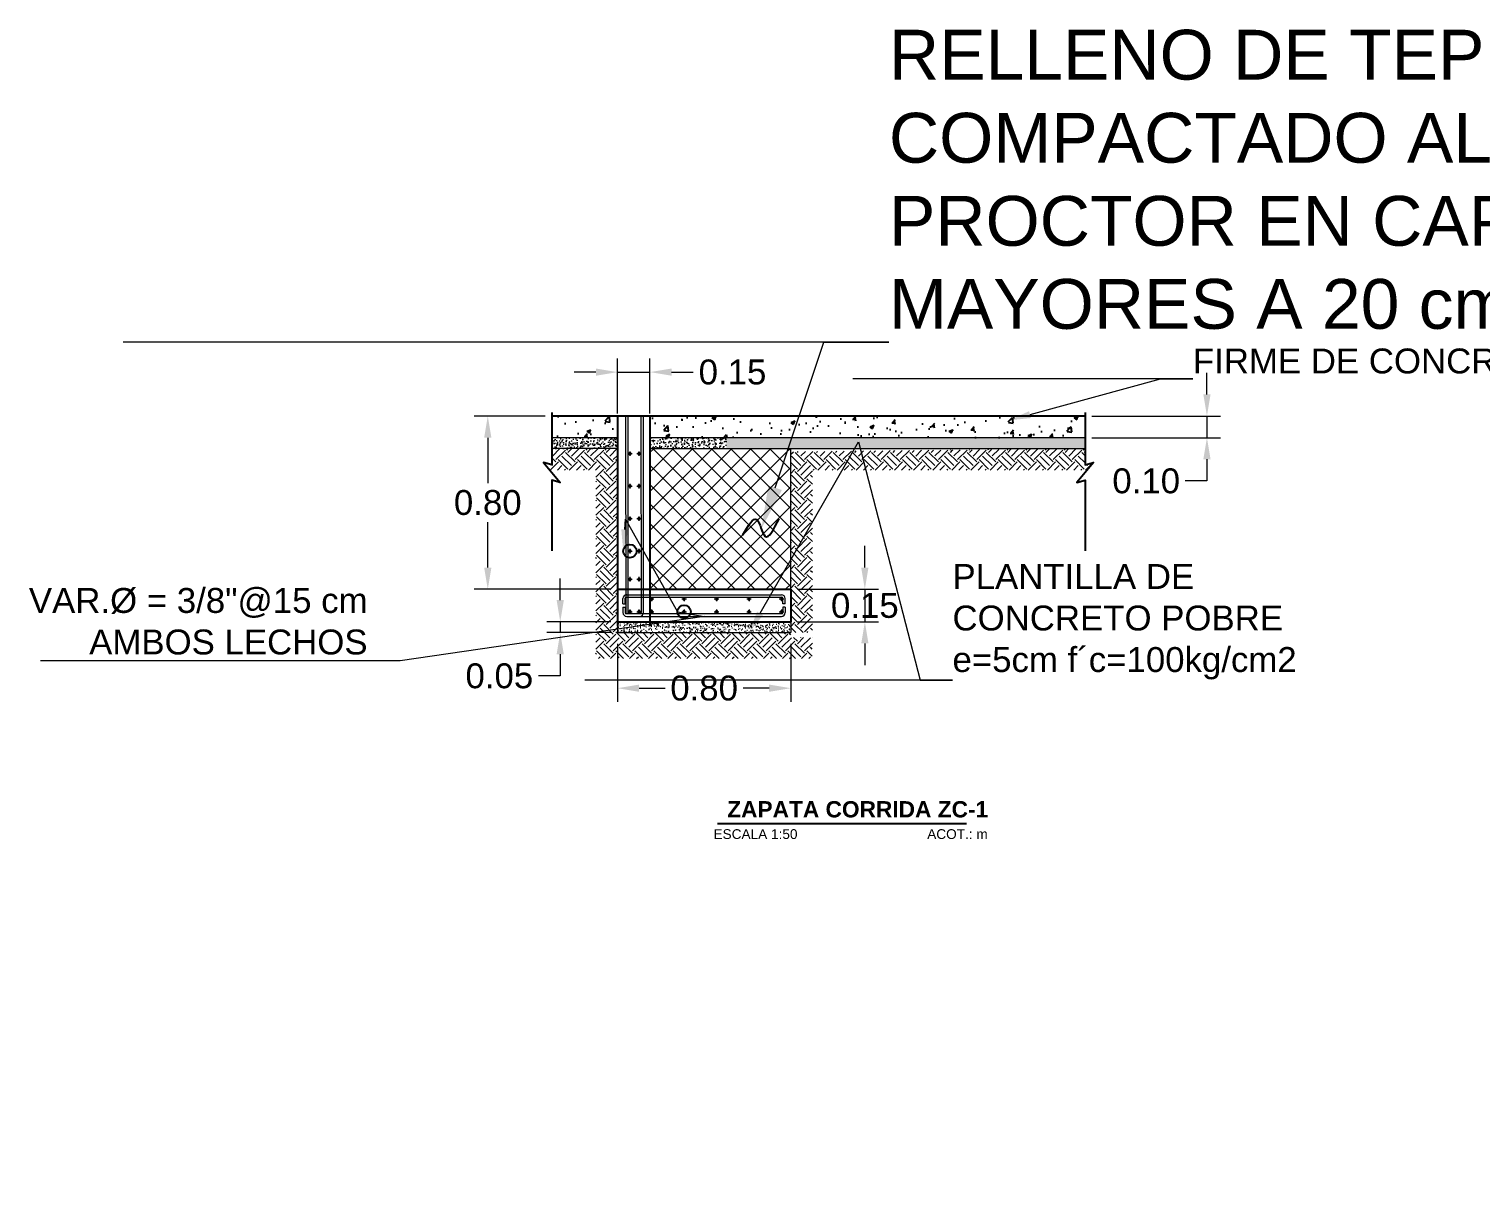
# Model space of a CAD drawing. Header units: metres. Extents: x 14 to 161, y 5 to 309.
# Drawn here: x 91.63 to 98.34, y 255.41 to 260.71 of the extents above; entities that cross this region are included whole.
import ezdxf
from ezdxf import colors
from ezdxf.entities.mleader import LeaderData, LeaderLine
from ezdxf.enums import TextEntityAlignment as Align
from ezdxf.math import Vec2, Vec3

# ---------------------------------------------------------------- set-up
doc = ezdxf.new("R2010")
doc.units = ezdxf.units.M
doc.header["$PDMODE"] = 35
doc.linetypes.add('CENTRO2', pattern=[0.9, 0.6, -0.1, 0.1, -0.1])
for name, color, linetype, lineweight in [('E-Armado', 2, 'Continuous', 18), ('E-Hatch', 1, 'Continuous', 5), ('E-LCent', 8, 'CENTRO2', 5), ('E-Plantilla', 2, 'Continuous', 20), ('E-Varilla', 3, 'Continuous', 18)]:
    doc.layers.add(name, color=color, linetype=linetype, lineweight=lineweight)
for name, color, linetype in [('E-Cotas', 2, 'Continuous'), ('E-Firme', 5, 'Continuous'), ('E-Titulo', 2, 'Continuous'), ('E-Zapata', 4, 'Continuous')]:
    doc.layers.add(name, color=color, linetype=linetype)
doc.styles.add('General', font='arial.ttf', dxfattribs={"height": 2.3})
doc.styles.add('Texto_Minimo', font='arial.ttf', dxfattribs={"height": 1.8})
doc.styles.add('Titulos', font='', dxfattribs={"height": 6})
doc.styles.get('Titulos').set_extended_font_data('Arial', bold=True)
doc.dimstyles.new('Generales', dxfattribs={"dimscale": 0, "dimtxt": 2.3, "dimasz": 2, "dimexe": 1.25, "dimexo": 0.625, "dimtad": 0, "dimtih": 1, "dimtoh": 1, "dimzin": 1, "dimdsep": 46, "dimtxsty": 'General', "dimcen": 2, "dimclrd": 2, "dimclre": 2, "dimclrt": 3, "dimadec": 0, "dimazin": 0, "dimtfac": 1, "dimtmove": 0, "dimatfit": 3, "dimfxl": 1, "dimlwd": 13, "dimlwe": 13, "dimarcsym": 0})

# ---------------------------------------------------------------- blocks, each defined once
blk = doc.blocks.new('*U521')
at = {"layer": 'E-Armado', "color": 3}
blk.add_circle((0, 0), 0.0476, dxfattribs=at)
at = {"layer": 'E-LCent', "ltscale": 0.05}
for p, q in [((-0.0952, 0), (0.0952, 0)), ((0, -0.0952), (0, 0.0952))]:
    blk.add_line(p, q, dxfattribs=at)
blk = doc.blocks.new('*D1098')
at = {"layer": 'Defpoints', "color": 0, "ltscale": 0.5, "transparency": 16777216}
for p in [(94.0482, 258.9189, 0), (93.7522, 258.1189), (94.3512, 258.1189, 0)]:
    blk.add_point(p, dxfattribs=at)
at = {"layer": 'E-Cotas', "color": 2, "linetype": 'Continuous', "lineweight": 13, "ltscale": 0.5, "transparency": 16777216}
for p, q in [((94.0169, 258.9189), (93.6897, 258.9189)), ((93.7522, 258.8189), (93.7522, 258.6089)), ((93.7522, 258.2189), (93.7522, 258.4289)), ((94.3199, 258.1189), (93.6897, 258.1189))]:
    blk.add_line(p, q, dxfattribs=at)
at = {"layer": 'E-Cotas', "color": 2, "ltscale": 0.5, "transparency": 16777216}
for points in [[(93.7355, 258.8189), (93.7688, 258.8189), (93.7522, 258.9189)], [(93.7355, 258.2189), (93.7688, 258.2189), (93.7522, 258.1189)]]:
    blk.add_solid(points, dxfattribs=at)
at = {"layer": 'E-Cotas', "color": 3, "ltscale": 0.5, "transparency": 16777216, "insert": (93.7522, 258.5189), "char_height": 0.115, "attachment_point": 5, "style": 'General'}
blk.add_mtext('0.80', dxfattribs=at)
blk = doc.blocks.new('*D1099')
at = {"layer": 'Defpoints', "color": 0, "ltscale": 0.5, "transparency": 16777216}
for p in [(94.3512, 257.9689, 0), (94.0868, 257.9189), (94.3512, 257.9189, 0)]:
    blk.add_point(p, dxfattribs=at)
at = {"layer": 'E-Cotas', "color": 2, "linetype": 'Continuous', "lineweight": 13, "ltscale": 0.5, "transparency": 16777216}
for p, q in [((94.0868, 258.0689), (94.0868, 258.1689)), ((94.3199, 257.9689), (94.0243, 257.9689)), ((94.0868, 257.9689), (94.0868, 257.9189)), ((94.3199, 257.9189), (94.0243, 257.9189)), ((94.0868, 257.8189), (94.0868, 257.7189)), ((94.0868, 257.7189), (93.9868, 257.7189))]:
    blk.add_line(p, q, dxfattribs=at)
at = {"layer": 'E-Cotas', "color": 2, "ltscale": 0.5, "transparency": 16777216}
for points in [[(94.0701, 258.0689), (94.1035, 258.0689), (94.0868, 257.9689)], [(94.0701, 257.8189), (94.1035, 257.8189), (94.0868, 257.9189)]]:
    blk.add_solid(points, dxfattribs=at)
at = {"layer": 'E-Cotas', "color": 3, "ltscale": 0.5, "transparency": 16777216, "insert": (93.8057, 257.7189), "char_height": 0.115, "attachment_point": 5, "style": 'General'}
blk.add_mtext('0.05', dxfattribs=at)
blk = doc.blocks.new('*D1100')
at = {"layer": 'Defpoints', "color": 0, "ltscale": 0.5, "transparency": 16777216}
for p in [(94.3512, 257.8989, 0), (95.1512, 257.8989, 0), (95.1512, 257.6625)]:
    blk.add_point(p, dxfattribs=at)
at = {"layer": 'E-Cotas', "color": 2, "linetype": 'Continuous', "lineweight": 13, "ltscale": 0.5, "transparency": 16777216}
for p, q in [((94.3512, 257.8677), (94.3512, 257.6)), ((95.1512, 257.8677), (95.1512, 257.6)), ((94.4512, 257.6625), (94.5708, 257.6625)), ((95.0512, 257.6625), (94.9316, 257.6625))]:
    blk.add_line(p, q, dxfattribs=at)
at = {"layer": 'E-Cotas', "color": 2, "ltscale": 0.5, "transparency": 16777216}
for points in [[(94.4512, 257.6791), (94.4512, 257.6458), (94.3512, 257.6625)], [(95.0512, 257.6791), (95.0512, 257.6458), (95.1512, 257.6625)]]:
    blk.add_solid(points, dxfattribs=at)
at = {"layer": 'E-Cotas', "color": 3, "ltscale": 0.5, "transparency": 16777216, "insert": (94.7512, 257.6625), "char_height": 0.115, "attachment_point": 5, "style": 'General'}
blk.add_mtext('0.80', dxfattribs=at)
blk = doc.blocks.new('*D1101')
at = {"layer": 'Defpoints', "color": 0, "ltscale": 0.5, "transparency": 16777216}
for p in [(96.5105, 258.9189, 0), (96.5105, 258.8189, 0), (97.0728, 258.8189)]:
    blk.add_point(p, dxfattribs=at)
at = {"layer": 'E-Cotas', "color": 2, "linetype": 'Continuous', "lineweight": 13, "ltscale": 0.5, "transparency": 16777216}
for p, q in [((97.0728, 259.0189), (97.0728, 259.1189)), ((96.5418, 258.9189), (97.1353, 258.9189)), ((97.0728, 258.9189), (97.0728, 258.8189)), ((96.5418, 258.8189), (97.1353, 258.8189)), ((97.0728, 258.7189), (97.0728, 258.6189)), ((97.0728, 258.6189), (96.9728, 258.6189))]:
    blk.add_line(p, q, dxfattribs=at)
at = {"layer": 'E-Cotas', "color": 2, "ltscale": 0.5, "transparency": 16777216}
for points in [[(97.0561, 259.0189), (97.0894, 259.0189), (97.0728, 258.9189)], [(97.0561, 258.7189), (97.0894, 258.7189), (97.0728, 258.8189)]]:
    blk.add_solid(points, dxfattribs=at)
at = {"layer": 'E-Cotas', "color": 3, "ltscale": 0.5, "transparency": 16777216, "insert": (96.7923, 258.6189), "char_height": 0.115, "attachment_point": 5, "style": 'General'}
blk.add_mtext('0.10', dxfattribs=at)
blk = doc.blocks.new('*D1102')
at = {"layer": 'Defpoints', "color": 0, "ltscale": 0.5, "transparency": 16777216}
for p in [(94.5012, 259.1214), (94.3512, 258.8989, 0), (94.5012, 258.8989, 0)]:
    blk.add_point(p, dxfattribs=at)
at = {"layer": 'E-Cotas', "color": 2, "linetype": 'Continuous', "lineweight": 13, "ltscale": 0.5, "transparency": 16777216}
for p, q in [((94.3512, 258.9301), (94.3512, 259.1839)), ((94.5012, 258.9301), (94.5012, 259.1839)), ((94.2512, 259.1214), (94.1512, 259.1214)), ((94.3512, 259.1214), (94.5012, 259.1214)), ((94.6012, 259.1214), (94.7012, 259.1214))]:
    blk.add_line(p, q, dxfattribs=at)
at = {"layer": 'E-Cotas', "color": 2, "ltscale": 0.5, "transparency": 16777216}
for points in [[(94.2512, 259.1381), (94.2512, 259.1048), (94.3512, 259.1214)], [(94.6012, 259.1381), (94.6012, 259.1048), (94.5012, 259.1214)]]:
    blk.add_solid(points, dxfattribs=at)
at = {"layer": 'E-Cotas', "color": 3, "ltscale": 0.5, "transparency": 16777216, "insert": (94.8822, 259.1214), "char_height": 0.115, "attachment_point": 5, "style": 'General'}
blk.add_mtext('0.15', dxfattribs=at)
blk = doc.blocks.new('*D1103')
at = {"layer": 'Defpoints', "color": 0, "ltscale": 0.5, "transparency": 16777216}
for p in [(95.1512, 258.1189, 0), (95.1512, 257.9689, 0), (95.4933, 257.9689)]:
    blk.add_point(p, dxfattribs=at)
at = {"layer": 'E-Cotas', "color": 2, "linetype": 'Continuous', "lineweight": 13, "ltscale": 0.5, "transparency": 16777216}
for p, q in [((95.4933, 258.2189), (95.4933, 258.3189)), ((95.1824, 258.1189), (95.5558, 258.1189)), ((95.4933, 258.1189), (95.4933, 257.9689)), ((95.1824, 257.9689), (95.5558, 257.9689)), ((95.4933, 257.8689), (95.4933, 257.7689))]:
    blk.add_line(p, q, dxfattribs=at)
at = {"layer": 'E-Cotas', "color": 2, "ltscale": 0.5, "transparency": 16777216}
for points in [[(95.4766, 258.2189), (95.5099, 258.2189), (95.4933, 258.1189)], [(95.4766, 257.8689), (95.5099, 257.8689), (95.4933, 257.9689)]]:
    blk.add_solid(points, dxfattribs=at)
at = {"layer": 'E-Cotas', "color": 3, "ltscale": 0.5, "transparency": 16777216, "insert": (95.4933, 258.0439), "char_height": 0.115, "attachment_point": 5, "style": 'General'}
blk.add_mtext('0.15', dxfattribs=at)
blk = doc.blocks.new('TITULO2')
blk.add_line((0.485, -0.2911), (-0.6647, -0.2911))
for tag, height, style, p in [('TÍTULO', 2.3, 'General', (-0.1143, -0.2233)), ('ESCALA', 0.045, 'Texto_Minimo', (-0.4891, -0.3378)), ('ACOTACIÓN', 0.045, 'Texto_Minimo', (0.263, -0.337))]:
    blk.add_attdef(tag, text='', height=height, dxfattribs=dict(style=style)).set_placement(p, align=Align.MIDDLE_CENTER)

msp = doc.modelspace()

# ---------------------------------------------------------------- hatches: boundary and pattern name
at = {"layer": 'E-Firme'}
h = msp.add_hatch(dxfattribs=at)
h.set_pattern_fill('AR-CONC', color=3, scale=0.000999, style=0)
h.set_pattern_definition([(50, (-991.7537, 190.45922), (0.182002484, -0.015923146), [0.01903095, -0.20934045]), (355, (-991.7537, 190.45922), (-0.035207583, 0.190865586), [0.01522476, -0.16747236]), (100.451, (-991.73853, 190.45789), (0.14679556, 0.17494157), [0.01617381, -0.17791191]), (46.1842, (-991.7537, 190.50996), (0.27080796, -0.042000286), [0.028546425, -0.314010675]), (96.6356, (-991.73113, 190.50646), (0.23716683, 0.24717813), [0.024260715, -0.266867865]), (351.184, (-991.7537, 190.50996), (0.2371672, 0.24717769), [0.02283714, -0.25120854]), (21, (-991.72833, 190.49728), (0.151463265, -0.102163253), [0.01903095, -0.20934045]), (326, (-991.72833, 190.49728), (0.061740226, 0.184003778), [0.01522476, -0.16747236]), (71.4514, (-991.7157, 190.48876), (0.213203074, 0.081840935), [0.01617381, -0.17791191]), (37.5, (-991.7537, 190.459216), (0.0030855146, 0.084470484), [0, -0.165442392, 0, -0.17000982, 0, -0.168106725]), (7.5, (-991.7537, 190.45922), (0.066752843, 0.100080394), [0, -0.096930972, 0, -0.161636202, 0, -0.064070865]), (327.5, (-991.810286, 190.459216), (0.1354550046, -0.0057230152), [0, -0.0634365, 0, -0.19792188, 0, -0.26262711]), (317.5, (-991.83566, 190.45922), (0.147981052, 0.025401065), [0, -0.08246745, 0, -0.131440428, 0, -0.18650331])])
h.paths.add_polyline_path([(94.50116, 258.91895), (94.50116, 258.81895), (96.51053, 258.81895), (96.51053, 258.91895)])
h.paths.add_polyline_path([(94.04819, 258.91895), (94.04819, 258.81895), (94.35116, 258.81895), (94.35116, 258.91895)])
at = {"layer": 'E-Hatch'}
h = msp.add_hatch(dxfattribs=at)
h.set_pattern_fill('EARTH', color=256, scale=0.24975, angle=45, style=0)
h.set_pattern_definition([(45, (-284.651605, 272.669046), (7e-18, 0.088299959), [0.0624375, -0.0624375]), (45, (-284.66816, 272.6856), (7e-18, 0.088299959), [0.0624375, -0.0624375]), (45, (-284.68472, 272.70216), (7e-18, 0.088299959), [0.0624375, -0.0624375]), (135, (-284.68472, 272.713196), (-0.088299959, 1e-17), [0.0624375, -0.0624375]), (135, (-284.66816, 272.72975), (-0.088299959, 1e-17), [0.0624375, -0.0624375]), (135, (-284.651605, 272.74631), (-0.088299959, 1e-17), [0.0624375, -0.0624375])])
h.paths.add_polyline_path([(94.25344, 257.79897), (94.35118, 257.79892), (94.25267, 257.79897)])
h.paths.add_polyline_path([(96.51053, 258.69389), (96.51053, 258.769), (95.15116, 258.75409), (95.15116, 257.89673), (95.25116, 257.89667), (95.25116, 258.6691), (96.51961, 258.6691), (96.54868, 258.70457)])
h.paths.add_polyline_path([(94.01004, 258.70457), (94.03911, 258.6691), (94.25126, 258.6691), (94.25121, 257.79897), (95.25053, 257.79897), (95.25116, 257.91889), (94.35111, 257.91895), (94.35116, 258.769), (94.04819, 258.769), (94.04819, 258.69389)])
at = {"layer": 'E-Hatch', "ltscale": 0.4}
h = msp.add_hatch(dxfattribs=at)
h.set_pattern_fill('ANSI37', color=256, scale=0.02, style=0)
h.paths.add_polyline_path([(95.15116, 258.769), (94.50116, 258.769), (94.50116, 258.11887), (95.15116, 258.11887)])
at = {"layer": 'E-Plantilla', "ltscale": 0.4}
h = msp.add_hatch(dxfattribs=at)
h.set_pattern_fill('AR-CONC', color=256, scale=0.004995, style=0)
h.set_pattern_definition([(50, (-261.25582, 280.797002), (0.035827146, -0.0031344691), [0.00374625, -0.04120875]), (355, (-261.25582, 280.797), (-0.006930629, 0.037571997), [0.002997, -0.032967]), (100.4514, (-261.252834, 280.79674), (0.0288965436, 0.034437505), [0.0031838225, -0.0350220485]), (46.1842, (-261.25582, 280.80699), (0.0533086904, -0.008267675), [0.005619375, -0.061813125]), (96.6356, (-261.251377, 280.806303), (0.046686402, 0.048657188), [0.004775734, -0.052533064]), (351.1842, (-261.25582, 280.80699), (0.046686364, 0.048657224), [0.0044955, -0.0494505]), (21, (-261.250824, 280.804494), (0.0298155073, -0.0201108136), [0.00374625, -0.04120875]), (326, (-261.250824, 280.804494), (0.012153601, 0.0362212448), [0.002997, -0.032967]), (71.4514, (-261.24834, 280.80282), (0.0419691203, 0.0161103983), [0.0031838225, -0.0350220485]), (37.5, (-261.25582, 280.797002), (0.00060738477, 0.016628048), [0, -0.0325674, 0, -0.0334665, 0, -0.033091875]), (7.5, (-261.25582, 280.797002), (0.0131403234, 0.019700865), [0, -0.0190809, 0, -0.03181815, 0, -0.012612375]), (327.5, (-261.266958, 280.797002), (0.0266644307, -0.00112661584), [0, -0.0124875, 0, -0.038961, 0, -0.05169825]), (317.5, (-261.271953, 280.797002), (0.0291301492, 0.0050002439), [0, -0.01623375, 0, -0.0258741, 0, -0.03671325])])
h.paths.add_polyline_path([(94.50116, 258.81895), (94.50116, 258.769), (94.85409, 258.769), (94.85409, 258.81895)])
h.paths.add_polyline_path([(94.04819, 258.81895), (94.04819, 258.769), (94.35116, 258.769), (94.35116, 258.81895)])
h = msp.add_hatch(dxfattribs=at)
h.set_pattern_fill('AR-CONC', color=256, scale=0.004995, style=0)
h.set_pattern_definition([(50, (-258.922486, 280.797002), (0.035827146, -0.0031344691), [0.00374625, -0.04120875]), (355, (-258.922486, 280.797), (-0.006930629, 0.037571997), [0.002997, -0.032967]), (100.4514, (-258.9195, 280.79674), (0.0288965436, 0.034437505), [0.0031838225, -0.0350220485]), (46.1842, (-258.922486, 280.80699), (0.0533086904, -0.008267675), [0.005619375, -0.061813125]), (96.6356, (-258.918043, 280.806303), (0.046686402, 0.048657188), [0.004775734, -0.052533064]), (351.1842, (-258.922486, 280.80699), (0.046686364, 0.048657224), [0.0044955, -0.0494505]), (21, (-258.91749, 280.804494), (0.0298155073, -0.0201108136), [0.00374625, -0.04120875]), (326, (-258.91749, 280.804494), (0.012153601, 0.0362212448), [0.002997, -0.032967]), (71.4514, (-258.915006, 280.80282), (0.0419691203, 0.0161103983), [0.0031838225, -0.0350220485]), (37.5, (-258.922486, 280.797002), (0.00060738477, 0.016628048), [0, -0.0325674, 0, -0.0334665, 0, -0.033091875]), (7.5, (-258.922486, 280.797002), (0.0131403234, 0.019700865), [0, -0.0190809, 0, -0.03181815, 0, -0.012612375]), (327.5, (-258.933625, 280.797002), (0.0266644307, -0.00112661584), [0, -0.0124875, 0, -0.038961, 0, -0.05169825]), (317.5, (-258.93862, 280.797002), (0.0291301492, 0.0050002439), [0, -0.01623375, 0, -0.0258741, 0, -0.03671325])])
h.paths.add_polyline_path([(96.51053, 258.769), (96.51053, 258.81895), (94.85409, 258.81895), (94.85409, 258.769)])
at = {"layer": 'E-Plantilla'}
h = msp.add_hatch(dxfattribs=at)
h.set_pattern_fill('AR-CONC', color=2, scale=0.004995, style=0)
h.set_pattern_definition([(50, (-253.082353, 290.617443), (0.035827146, -0.0031344691), [0.00374625, -0.04120875]), (355, (-253.082353, 290.617443), (-0.006930629, 0.037571997), [0.002997, -0.032967]), (100.4514, (-253.079368, 290.61718), (0.0288965436, 0.034437505), [0.0031838225, -0.0350220485]), (46.1842, (-253.082353, 290.627433), (0.0533086904, -0.008267675), [0.005619375, -0.061813125]), (96.6356, (-253.07791, 290.626744), (0.046686402, 0.048657188), [0.004775734, -0.052533064]), (351.1842, (-253.082353, 290.62743), (0.046686364, 0.048657224), [0.0044955, -0.0494505]), (21, (-253.077358, 290.624935), (0.0298155073, -0.0201108136), [0.00374625, -0.04120875]), (326, (-253.07736, 290.624935), (0.012153601, 0.0362212448), [0.002997, -0.032967]), (71.4514, (-253.074874, 290.62326), (0.0419691203, 0.0161103983), [0.0031838225, -0.0350220485]), (37.5, (-253.082353, 290.617443), (0.00060738477, 0.016628048), [0, -0.0325674, 0, -0.0334665, 0, -0.033091875]), (7.5, (-253.082353, 290.617443), (0.0131403234, 0.019700865), [0, -0.0190809, 0, -0.03181815, 0, -0.012612375]), (327.5, (-253.093492, 290.617443), (0.0266644307, -0.00112661584), [0, -0.0124875, 0, -0.038961, 0, -0.05169825]), (317.5, (-253.098487, 290.617443), (0.0291301492, 0.0050002439), [0, -0.01623375, 0, -0.0258741, 0, -0.03671325])])
h.paths.add_polyline_path([(95.15116, 257.91892), (95.15116, 257.96887), (94.35459, 257.96887), (94.35459, 257.91892)])

# ---------------------------------------------------------------- linework, layer by layer
at = {"layer": 'E-Armado'}
for p, q in [((94.38861, 258.91895, 0), (94.38906, 258.0073, 0.00003)), ((94.39918, 258.91895, 0.00001), (94.39962, 258.00653, -0.00001)), ((94.45946, 258.91895, 0.00001), (94.45976, 258.01152, 0.00003)), ((94.47003, 258.91895, 0.00001), (94.47033, 258.0076, -0.00001)), ((94.35116, 258.769, -0.00001), (94.04819, 258.769, -0.00001)), ((94.50116, 258.769, -0.00001), (96.51053, 258.769, -0.00001)), ((94.37614, 258.05177, -0.00001), (94.37614, 258.07621, -0.00001)), ((94.37614, 258.05177, -0.00001), (94.38673, 258.05177, 0.00001)), ((94.37614, 258.03596, -0.00001), (94.37614, 258.01153, -0.00001)), ((94.37614, 258.03596, -0.00001), (94.38673, 258.03596, 0.00001)), ((94.38673, 258.05177, 0.00001), (94.38673, 258.07823, 0.00001)), ((94.38673, 258.03596, 0.00001), (94.38673, 258.01153, 0.00001)), ((94.39172, 258.08323, 0.00001), (95.10999, 258.08323, 0.00001)), ((94.39382, 258.09389, -0.00001), (95.10789, 258.09389, -0.00001)), ((95.11498, 258.05177, 0.00001), (95.11498, 258.07823, 0.00001)), ((95.12557, 258.05177, -0.00001), (95.11498, 258.05177, 0.00001)), ((95.11498, 258.03596, 0.00001), (95.11498, 258.01153, 0.00001)), ((95.12557, 258.03596, -0.00001), (95.11498, 258.03596, 0.00001)), ((95.12557, 258.05177, -0.00001), (95.12557, 258.07621, -0.00001)), ((95.12557, 258.03596, -0.00001), (95.12557, 258.01153, -0.00001)), ((94.39172, 258.00653, 0.00001), (95.10999, 258.00653, 0.00001)), ((94.39382, 257.99384, -0.00001), (95.10789, 257.99384, -0.00001))]:
    msp.add_line(p, q, dxfattribs=at)
for centre, radius, start, end in [((94.39382, 258.07621, -0.00001), 0.01768, 90, 180), ((94.39172, 258.07823, 0.00001), 0.005, 90, 180), ((95.10789, 258.07621, -0.00001), 0.01768, 0, 90), ((95.10999, 258.07823, 0.00001), 0.005, 0, 90), ((94.39382, 258.01153, -0.00001), 0.01768, 180, 270), ((94.39172, 258.01153, 0.00001), 0.005, 180, 270), ((94.45477, 258.01152, 0.00003), 0.005, 270, 0), ((94.45348, 258.01037, -0.00001), 0.01708, 284.556135, 350.662439), ((95.10789, 258.01153, -0.00001), 0.01768, 270, 0), ((95.10999, 258.01153, 0.00001), 0.005, 270, 0)]:
    msp.add_arc(centre, radius, start, end, dxfattribs=at)
at = {"layer": 'E-Cotas', "elevation": -0.00001}
for points in [[(94.04819, 258.93536), (94.04819, 258.69389), (94.01004, 258.70457), (94.08634, 258.61147), (94.04819, 258.62312), (94.04819, 258.2967)], [(96.51053, 258.93536), (96.51053, 258.69389), (96.54868, 258.70457), (96.47237, 258.61147), (96.51053, 258.62312), (96.51053, 258.2967)]]:
    msp.add_lwpolyline(points, dxfattribs=at)
at = {"layer": 'E-Cotas', "color": 2, "ltscale": 0.5}
for centre in [(94.40832, 258.2952, 0.00003), (94.6585, 258.0152, 0.00003)]:
    msp.add_circle(centre, 0.03078, dxfattribs=at)
at = {"layer": 'E-Cotas', "color": 4}
msp.add_spline([(94.93049, 258.37052, -0.00001), (94.99391, 258.44121, -0.00001), (95.03287, 258.36345, -0.00001), (95.09717, 258.44441, -0.00001)], degree=3, dxfattribs=at)
at = {"layer": 'E-Firme'}
msp.add_line((94.04819, 258.91895, -0.00001), (96.51053, 258.91895, -0.00001), dxfattribs=at)
at = {"layer": 'E-Hatch', "color": 1, "ltscale": 0.5}
msp.add_line((95.15116, 258.09887, -0.00001), (95.15116, 258.769, -0.00001), dxfattribs=at)
at = {"layer": 'E-Plantilla'}
for p, q in [((94.04819, 258.81895, -0.00001), (94.35116, 258.81895, -0.00001)), ((94.50116, 258.81895, -0.00001), (96.51053, 258.81895, -0.00001)), ((95.05389, 258.81895, -0.00001), (96.51053, 258.81895, -0.00001))]:
    msp.add_line(p, q, dxfattribs=at)
at = {"layer": 'E-Plantilla', "color": 2}
for p, q in [((94.35116, 257.96887, -0.00001), (94.35116, 257.91892, -0.00001)), ((95.15116, 257.96887, -0.00001), (95.15116, 257.91892, -0.00001)), ((94.35116, 257.91892, -0.00001), (95.15116, 257.91892, -0.00001))]:
    msp.add_line(p, q, dxfattribs=at)
at = {"layer": 'E-Zapata', "color": 3}
for p, q in [((94.35116, 258.91895, -0.00001), (94.35116, 257.94887, -0.00001)), ((94.50116, 258.91895, -0.00001), (94.50116, 257.94887, -0.00001)), ((94.35116, 258.11887, -0.00001), (95.15116, 258.11887, -0.00001)), ((94.35116, 258.11887, -0.00001), (94.35116, 257.96887, -0.00001)), ((95.15116, 258.11887, -0.00001), (95.15116, 257.96887, -0.00001)), ((94.35116, 257.96887, -0.00001), (95.15116, 257.96887, -0.00001))]:
    msp.add_line(p, q, dxfattribs=at)

# ---------------------------------------------------------------- block references
at = {"layer": 'E-Titulo'}
ref = msp.add_blockref('TITULO2', (95.47757, 257.32687), dxfattribs=at)
ref.add_attrib('TÍTULO', 'ZAPATA CORRIDA ZC-1', dxfattribs={"layer": '0', "height": 0.075, "style": 'Titulos'}).set_placement((95.46016, 257.10359), align=Align.MIDDLE_CENTER)
ref.add_attrib('ESCALA', 'ESCALA 1:50', dxfattribs={"layer": '0', "height": 0.045, "style": 'Texto_Minimo'}).set_placement((94.98847, 256.98906), align=Align.MIDDLE_CENTER)
ref.add_attrib('ACOTACIÓN', 'ACOT.: m', dxfattribs={"layer": '0', "height": 0.045, "style": 'Texto_Minimo'}).set_placement((95.92093, 256.98906), align=Align.MIDDLE_CENTER)
at = {"layer": 'E-Varilla', "xscale": -0.111, "yscale": 0.111, "zscale": 0.111, "rotation": 180}
for p in [(94.40832, 258.7452, 0.00003), (94.45033, 258.7452, 0.00003), (94.40832, 258.5952, 0.00003), (94.45033, 258.5952, 0.00003), (94.40832, 258.4452, 0.00003), (94.45033, 258.4452, 0.00003), (94.40832, 258.2952, 0.00003), (94.45033, 258.2952, 0.00003), (94.40832, 258.1652, 0.00003), (94.45033, 258.1652, 0.00003), (94.5085, 258.07432, 0.00003), (94.6585, 258.07432, 0.00003), (94.8085, 258.07432, 0.00003), (94.9585, 258.07432, 0.00003), (95.1085, 258.07432, 0.00003), (94.40832, 258.0152, 0.00003), (94.45033, 258.0152, 0.00003), (94.5085, 258.0152, 0.00003), (94.6585, 258.0152, 0.00003), (94.8085, 258.0152, 0.00003), (94.9585, 258.0152, 0.00003), (95.1085, 258.0152, 0.00003)]:
    msp.add_blockref('*U521', p, dxfattribs=at)

# ---------------------------------------------------------------- dimensions: what is measured, and where the dimension line sits
at = {"layer": 'E-Cotas', "color": 30, "ltscale": 0.5, "true_color": 0xf26722}
for base, p1, p2, picture, middle in [((94.50116, 259.12145), (94.35116, 258.89887, -0.00001), (94.50116, 258.89887, -0.00001), '*D1102', (94.88221, 259.12145)), ((95.15116, 257.66248), (94.35116, 257.89892, -0.00001), (95.15116, 257.89892, -0.00001), '*D1100', (94.75116, 257.66248))]:
    dim = msp.add_linear_dim(base=base, p1=p1, p2=p2, dimstyle='Generales', dxfattribs=at)
    dim.commit()
    dim.dimension.update_dxf_attribs({"geometry": picture, "text_midpoint": middle})
for base, p1, p2, picture, middle in [((97.07275, 258.81895), (96.51053, 258.91895, -0.00001), (96.51053, 258.81895, -0.00001), '*D1101', (96.79234, 258.61895)), ((93.75216, 258.11887), (94.04819, 258.91895, -0.00001), (94.35116, 258.11887, -0.00001), '*D1098', (93.75216, 258.51891)), ((94.08679, 257.91892), (94.35116, 257.96887, -0.00001), (94.35116, 257.91892, -0.00001), '*D1099', (93.80575, 257.71892))]:
    dim = msp.add_linear_dim(base=base, p1=p1, p2=p2, angle=90, dimstyle='Generales', dxfattribs=at)
    dim.commit()
    dim.dimension.update_dxf_attribs({"geometry": picture, "text_midpoint": middle})
dim = msp.add_linear_dim(base=(95.49327, 257.96887), p1=(95.15116, 258.11887, -0.00001), p2=(95.15116, 257.96887, -0.00001), angle=90, dimstyle='Generales', dxfattribs=at)
dim.commit()
dim.dimension.update_dxf_attribs({"geometry": '*D1103', "text_midpoint": (95.49327, 258.04387), "dimtype": 160})

# ---------------------------------------------------------------- leaders
ml = msp.add_multileader_mtext('Standard', dxfattribs=at)
ml.set_content('RELLENO DE TEPETATE\\PCOMPACTADO AL 95%\\PPROCTOR EN CAPAS NO\\PMAYORES A 20 cm', color=3, style='General')
ml.set_leader_properties(color=2, linetype='Continuous', lineweight=15)
ml.build(insert=Vec2(0, 0))
ml.multileader.update_dxf_attribs({"text_left_attachment_type": 5, "text_right_attachment_type": 5, "dogleg_length": 3, "arrow_head_size": 0.2, "scale": 0.1})
ctx = ml.context
ctx.base_point, ctx.scale, ctx.char_height, ctx.arrow_head_size, ctx.landing_gap_size, ctx.plane_origin = Vec3(95.60442, 259.25929, -0.00001), 0.1, 0.23, 0.2, 0, Vec3(95.01543, 258.39807, -0.00001)
ctx.left_attachment, ctx.right_attachment = 5, 5
notes = []
notes.append((ctx, [(0, (1, 1, 0), (95.30442, 259.25929, -0.00001), (1, 0), 0.3, [(0, [(95.01543, 258.39807, -0.00001)], 0, [])])]))
ctx.mtext.insert, ctx.mtext.flow_direction = Vec3(95.60442, 260.70161, -0.00001), 5
ml = msp.add_multileader_mtext('Standard', dxfattribs=at)
ml.set_content('FIRME DE CONCRETO', color=3, style='General')
ml.set_leader_properties(color=2, linetype='Continuous', lineweight=15)
ml.build(insert=Vec2(0, 0))
ml.multileader.update_dxf_attribs({"text_left_attachment_type": 5, "text_right_attachment_type": 5, "dogleg_length": 3, "arrow_head_size": 0.1, "scale": 0.05})
ctx = ml.context
ctx.base_point, ctx.scale, ctx.char_height, ctx.arrow_head_size, ctx.landing_gap_size, ctx.plane_origin = Vec3(97.00809, 259.09037, -0.00001), 0.05, 0.115, 0.1, 0, Vec3(96.15936, 258.89887, -0.00001)
ctx.left_attachment, ctx.right_attachment = 5, 5
notes.append((ctx, [(0, (1, 1, 0), (96.85809, 259.09037, -0.00001), (1, 0), 0.15, [(0, [(96.15936, 258.89887, -0.00001)], 0, [])])]))
ctx.mtext.insert, ctx.mtext.flow_direction = Vec3(97.00809, 259.23041, -0.00001), 5
ml = msp.add_multileader_mtext('Standard', dxfattribs=at)
ml.set_content('PLANTILLA DE \\PCONCRETO POBRE\\Pe=5cm f´c=100kg/cm2 ', color=3, style='General')
ml.set_leader_properties(color=2, linetype='Continuous', lineweight=15)
ml.build(insert=Vec2(0, 0))
ml.multileader.update_dxf_attribs({"text_left_attachment_type": 5, "text_right_attachment_type": 5, "dogleg_length": 3, "arrow_head_size": 0.1, "scale": 0.05})
ctx = ml.context
ctx.base_point, ctx.scale, ctx.char_height, ctx.arrow_head_size, ctx.landing_gap_size, ctx.plane_origin = Vec3(95.8979, 257.6995), 0.05, 0.115, 0.1, 0, Vec3(94.53691, 257.92259)
ctx.left_attachment, ctx.right_attachment = 5, 5
notes.append((ctx, [(1, (1, 1, 0), (95.7479, 257.6995), (1, 0), 0.15, [(1, [(94.95975, 257.92144), (95.464, 258.80017)], 0, [])])]))
ctx.mtext.insert, ctx.mtext.flow_direction = Vec3(95.8979, 258.23564), 5
ml = msp.add_multileader_mtext('Standard', dxfattribs=at)
ml.set_content('VAR.%%C = 3/8"@15 cm\\PAMBOS LECHOS', color=3, style='General')
ml.set_leader_properties(color=2, linetype='Continuous', lineweight=15)
ml.build(insert=Vec2(0, 0))
ml.multileader.update_dxf_attribs({"text_left_attachment_type": 5, "text_right_attachment_type": 5, "dogleg_length": 3, "arrow_head_size": 0.1, "scale": 0.05})
ctx = ml.context
ctx.base_point, ctx.scale, ctx.char_height, ctx.arrow_head_size, ctx.landing_gap_size, ctx.plane_origin = Vec3(91.64431, 257.78903, 0.00003), 0.05, 0.115, 0.1, 0, Vec3(94.40832, 258.2952, 0.00003)
ctx.left_attachment, ctx.right_attachment, ctx.text_align_type = 5, 5, 2
notes.append((ctx, [(0, (1, 1, 0), (93.3472, 257.78903, 0.00003), (-1, 0), 0.15, [(3, [(94.37754, 258.2952, 0.00003), (94.38884, 258.44308, 0.00003), (94.62772, 258.01538, 0.00003), (94.75086, 257.99384, 0.00003)], 0, [])])]))
ctx.mtext.insert, ctx.mtext.alignment, ctx.mtext.flow_direction = Vec3(93.1972, 258.12497, 0.00003), 3, 5
for ctx, leaders in notes:
    for number, flags, end, landing, length, lines in leaders:
        leader = LeaderData()
        leader.index, (leader.has_last_leader_line, leader.has_dogleg_vector, leader.attachment_direction) = number, flags
        leader.last_leader_point, leader.dogleg_vector, leader.dogleg_length = Vec3(end), Vec3(landing), length
        for number, points, colour, breaks in lines:
            line = LeaderLine()
            line.index, line.vertices, line.color, line.breaks = number, Vec3.list(points), colors.encode_raw_color(colour), breaks
            leader.lines.append(line)
        ctx.leaders.append(leader)

doc.saveas('drawing.dxf')
